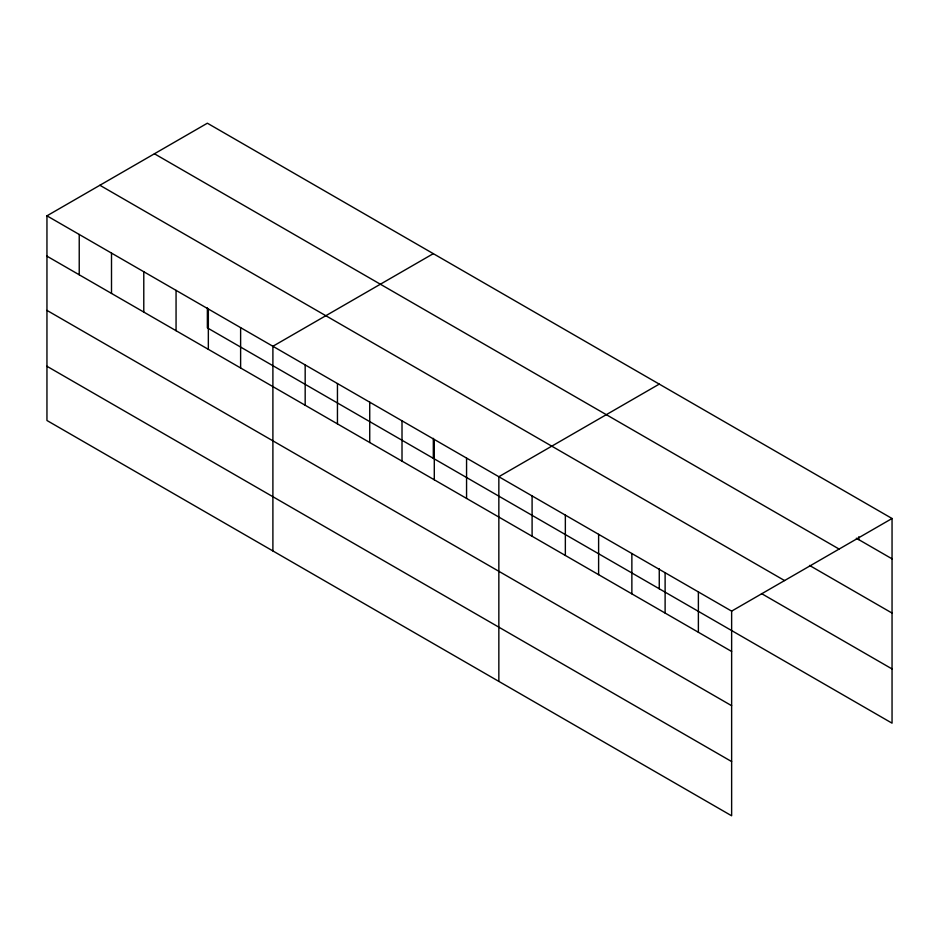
<?xml version="1.0" encoding="UTF-8"?>
<svg xmlns="http://www.w3.org/2000/svg" width="939" height="939" viewBox="0 0 939 939"><rect width="100%" height="100%" fill="white"/><g stroke="black" fill="none" stroke-linecap="round" stroke-linejoin="round"><path stroke-width="1.41" d="M46.95 215.829L731.634 611.125L731.634 815.791L46.95 420.496L46.95 215.829L207.366 123.209L892.05 518.504L892.05 723.171L207.366 327.875L207.366 307.898M433.313 253.659L272.897 346.268L272.897 550.947M659.26 384.11L498.844 476.719L498.844 681.385M731.634 611.125L892.05 518.504M856.333 538.223L892.05 558.846M154.43 153.773L839.114 549.069M809.524 565.431L892.05 613.073M99.886 185.265L784.57 580.56M761.494 593.565L892.05 668.944M46.95 256.159L731.634 651.466M46.95 310.386L731.634 705.694M46.95 366.269L731.634 761.564M858.798 536.768L858.798 539.643M698.381 591.922L698.381 632.264M665.117 572.72L665.117 613.061M659.26 568.799L659.26 588.776M631.865 553.517L631.865 593.859M598.613 534.326L598.613 574.656M565.348 515.124L565.348 555.465M532.096 495.921L532.096 536.263M466.566 458.079L466.566 498.421M434.288 439.452L434.288 479.794M433.313 438.349L433.313 458.326M402.009 420.813L402.009 461.155M369.731 402.174L369.731 442.515M337.453 383.546L337.453 423.876M305.175 364.907L305.175 405.249M240.619 327.641L240.619 367.971M208.341 309.001L208.341 349.343M176.062 290.362L176.062 330.704M143.784 271.735L143.784 312.065M111.506 253.096L111.506 293.438M79.228 234.457L79.228 274.798"/></g></svg>
